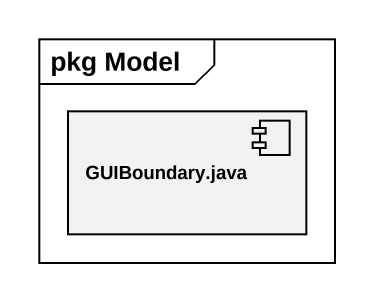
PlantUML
@startuml
mainframe pkg Model
component "GUIBoundary.java" as GUIBoundary_java
@enduml
